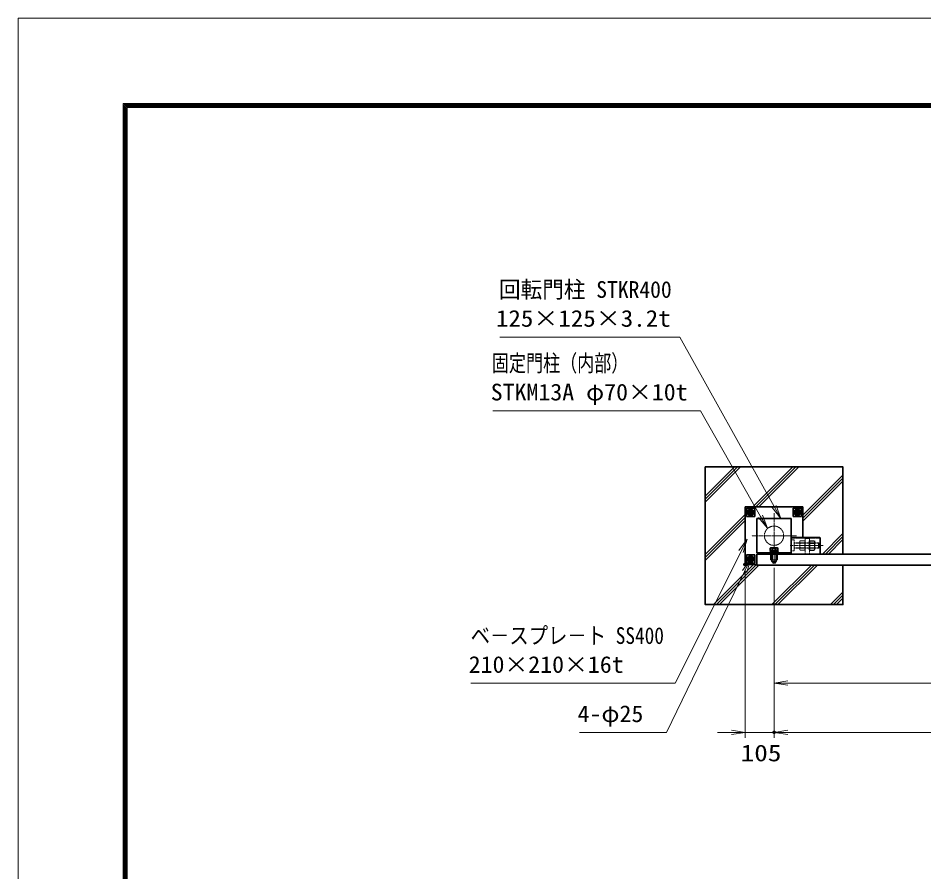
# Model space of a CAD drawing. Units: millimetres at full size; details may follow other scales. Extents: x -5940 to 5940, y -4200 to 4200.
# Drawn here: x -5940 to -2650, y 1100 to 4200 of the extents above; entities that cross this region are included whole.
import ezdxf
from ezdxf.enums import TextEntityAlignment as Align

# ---------------------------------------------------------------- set-up
doc = ezdxf.new("R2010")
doc.units = ezdxf.units.MM
doc.header["$LTSCALE"] = 20
doc.header["$PDMODE"] = 32
doc.header["$PDSIZE"] = 10
for name, pattern in [('DASHED', [7.5, 6, -1.5]), ('USER1', [18, 12, -1.5, 3, -1.5]), ('USER2', [9, 6, -0.75, 1.5, -0.75]), ('USER3', [3.75, 3, -0.75])]:
    doc.linetypes.add(name, pattern=pattern)
for name, color, linetype, lineweight in [('0-0_D-TTL', 7, 'Continuous', 18), ('0-1_外形線', 7, 'Continuous', 35), ('0-2_隠れ線', 140, 'DASHED', 18), ('0-3_軸線', 200, 'USER1', 15), ('0-6_寸法線', 4, 'Continuous', 18), ('0-7_0', 7, 'Continuous', 18), ('0-9_ねじ', 253, 'Continuous', 18), ('0-A_AM_0N', 7, 'Continuous', 50), ('0-B_AM_4N', 4, 'Continuous', 25), ('0-C_AM_7N', 6, 'USER2', 18), ('0-D_AM_3N', 140, 'USER3', 25), ('0-E_ハッチング', 253, 'Continuous', 13)]:
    doc.layers.add(name, color=color, linetype=linetype, lineweight=lineweight)
doc.layers.add('0-8_Defpoints', color=7, linetype='Continuous')
doc.styles.add('ＭＳ ゴシック', font='')
doc.styles.get('ＭＳ ゴシック').set_extended_font_data('MS Gothic')

# ---------------------------------------------------------------- blocks, each defined once
blk = doc.blocks.new('PROFSP004L9486')
at = {"layer": '0-1_外形線'}
for p, q in [((-16, 138.6), (-178.6, 138.6)), ((62, 160), (62, 0)), ((62, -160), (62, 0)), ((780, 160), (780, 0)), ((780, -160), (780, 0)), ((-16, -138.6), (-178.6, -138.6))]:
    blk.add_line(p, q, dxfattribs=at)
for points in [[(-200, 0), (-200, 240), (-178.6, 277.1), (-16, 277.1), (-16, 0)], [(-200, 0), (-200, -240), (-178.6, -277.1), (-16, -277.1), (-16, 0)], [(-16, 225), (0, 225), (0, 0)], [(-16, -225), (0, -225), (0, 0)], [(12, 160), (780, 160), (800, 140), (800, 0)], [(12, -160), (780, -160), (800, -140), (800, 0)]]:
    blk.add_lwpolyline(points, dxfattribs=at)
for centre, radius, start, end in [((-77.3, 207.8), 122.7, 145.61587, 214.38413), ((258.6, 0), 458.6, 162.41211, 197.58789), ((12, 172), 12, 180, 270), ((-77.3, -207.8), 122.7, 145.61587, 214.38413), ((12, -172), 12, 90, 180)]:
    blk.add_arc(centre, radius, start, end, dxfattribs=at)
at = {"layer": '0-3_軸線'}
blk.add_line((-240, 0), (840, 0), dxfattribs=at)
at = {"layer": '0-9_ねじ'}
for p, q in [((62, 140), (12, 160)), ((62, 140), (800, 140)), ((62, -140), (12, -160)), ((62, -140), (800, -140))]:
    blk.add_line(p, q, dxfattribs=at)
blk = doc.blocks.new('PROFSP004KSH16')
at = {"layer": '0-1_外形線'}
for p, q in [((0, 186), (0, 0)), ((0, 13.2), (99.4, 26.5)), ((0, -186), (0, 0)), ((0, -13.2), (99.4, 0)), ((11.4, 268), (11.4, 14.8)), ((88, 268), (88, 25)), ((99.4, 186), (99.4, 0)), ((99.4, -186), (99.4, 0)), ((11.4, -268), (11.4, -11.7)), ((88, -268), (88, -1.5))]:
    blk.add_line(p, q, dxfattribs=at)
for points in [[(49.7, 268), (11.4, 268), (3.4, 260), (0, 186)], [(99.4, 186), (96, 260), (88, 268), (49.7, 268)], [(49.7, -268), (11.4, -268), (3.4, -260), (0, -186)], [(99.4, -186), (96, -260), (88, -268), (49.7, -268)]]:
    blk.add_lwpolyline(points, dxfattribs=at)
blk = doc.blocks.new('PROFSP004K8916')
at = {"layer": '0-1_外形線'}
blk.add_lwpolyline([(0, -300), (60, -300), (60, 300), (0, 300)], close=True, dxfattribs=at)
blk = doc.blocks.new('U13')
at = {"layer": '0-A_AM_0N'}
blk.add_lwpolyline([(-1880, 1596.1), (-1700, 1492.2), (-1520, 1596.1), (-1520, 1803.9), (-1700, 1907.8), (-1880, 1803.9)], close=True, dxfattribs=at)
for radius in [180, 101.1]:
    blk.add_circle((-1700, 1700), radius, dxfattribs=at)
at = {"layer": '0-B_AM_4N'}
blk.add_arc((-1700, 1700), 120, 260, 170, dxfattribs=at)
at = {"layer": '0-C_AM_7N'}
for p, q in [((-1928.6, 1700), (-1471.4, 1700)), ((-1700, 1928.6), (-1700, 1471.4))]:
    blk.add_line(p, q, dxfattribs=at)
blk = doc.blocks.new('U14')
at = {"layer": '0-A_AM_0N'}
blk.add_lwpolyline([(1520, 1596.1), (1700, 1492.2), (1880, 1596.1), (1880, 1803.9), (1700, 1907.8), (1520, 1803.9)], close=True, dxfattribs=at)
for radius in [180, 101.1]:
    blk.add_circle((1700, 1700), radius, dxfattribs=at)
at = {"layer": '0-B_AM_4N'}
blk.add_arc((1700, 1700), 120, 260, 170, dxfattribs=at)
at = {"layer": '0-C_AM_7N'}
for p, q in [((1471.4, 1700), (1928.6, 1700)), ((1700, 1928.6), (1700, 1471.4))]:
    blk.add_line(p, q, dxfattribs=at)
blk = doc.blocks.new('U15')
at = {"layer": '0-A_AM_0N'}
blk.add_lwpolyline([(1520, -1803.9), (1700, -1907.8), (1880, -1803.9), (1880, -1596.1), (1700, -1492.2), (1520, -1596.1)], close=True, dxfattribs=at)
for radius in [180, 101.1]:
    blk.add_circle((1700, -1700), radius, dxfattribs=at)
at = {"layer": '0-B_AM_4N'}
blk.add_arc((1700, -1700), 120, 260, 170, dxfattribs=at)
at = {"layer": '0-C_AM_7N'}
for p, q in [((1471.4, -1700), (1928.6, -1700)), ((1700, -1471.4), (1700, -1928.6))]:
    blk.add_line(p, q, dxfattribs=at)
blk = doc.blocks.new('A$C349E2BCA')
at = {"layer": '0-1_外形線'}
for p, q in [((1355.1, 581.1), (-744.9, 581.1)), ((-744.9, 581.1), (-744.9, -588.9)), ((-714.9, -618.9), (1355.1, -618.9))]:
    blk.add_line(p, q, dxfattribs=at)
blk.add_lwpolyline([(1355.1, -618.9), (1355.1, 581.1), (-744.9, 581.1)], dxfattribs=at)
blk.add_arc((-714.9, -588.9), 30, 180, 270, dxfattribs=at)
at = {"layer": '0-2_隠れ線'}
for p, q in [((-714.9, 581.1), (-714.9, -588.9)), ((-714.9, -588.9), (1355.1, -588.9))]:
    blk.add_line(p, q, dxfattribs=at)
blk = doc.blocks.new('U16')
at = {"layer": '0-D_AM_3N'}
for p, q in [((-1673.2, 346.5), (-1700, 300)), ((-1700, 300), (-1700, -300)), ((-1346.8, 346.5), (-1673.2, 346.5)), ((-1346.8, 173.3), (-1673.2, 173.3)), ((-1346.8, 346.5), (-1320, 300)), ((-1320, 300), (-1320, -300)), ((-1673.2, -346.5), (-1700, -300)), ((-1346.8, -173.3), (-1673.2, -173.3)), ((-1346.8, -346.5), (-1673.2, -346.5)), ((-1346.8, -346.5), (-1320, -300))]:
    blk.add_line(p, q, dxfattribs=at)
for centre, radius, start, end in [((-1546.8, 259.9), 153.2, 154.43847, 214.43847), ((-1127.6, 0), 572.4, 162.38303, 197.61697), ((-1473.2, 259.9), 153.2, 325.56153, 25.56153), ((-1892.4, 0), 572.4, 342.38303, 17.61697), ((-1546.8, -259.9), 153.2, 145.56153, 205.56153), ((-1473.2, -259.9), 153.2, 334.43847, 34.43847)]:
    blk.add_arc(centre, radius, start, end, dxfattribs=at)
blk = doc.blocks.new('U17')
at = {"layer": '0-2_隠れ線', "linetype": 'USER3'}
for p, q in [((-973.2, 346.5), (-1000, 300)), ((-1000, 300), (-1000, -300)), ((-646.8, 346.5), (-973.2, 346.5)), ((-646.8, 173.3), (-973.2, 173.3)), ((-646.8, 346.5), (-620, 300)), ((-620, 300), (-620, -300)), ((-973.2, -346.5), (-1000, -300)), ((-646.8, -173.3), (-973.2, -173.3)), ((-646.8, -346.5), (-973.2, -346.5)), ((-646.8, -346.5), (-620, -300))]:
    blk.add_line(p, q, dxfattribs=at)
for centre, radius, start, end in [((-846.8, 259.9), 153.2, 154.43847, 214.43847), ((-427.6, 0), 572.4, 162.38303, 197.61697), ((-773.2, 259.9), 153.2, 325.56153, 25.56153), ((-1192.4, 0), 572.4, 342.38303, 17.61697), ((-846.8, -259.9), 153.2, 145.56153, 205.56153), ((-773.2, -259.9), 153.2, 334.43847, 34.43847)]:
    blk.add_arc(centre, radius, start, end, dxfattribs=at)
blk = doc.blocks.new('dgdgagagd')
at = {"layer": '0-2_隠れ線'}
for p, q in [((-1975, 200), (-2000, 175)), ((-200, 175), (-2000, 175)), ((-2000, 175), (-2000, 0)), ((-1975, 200), (-1975, 0)), ((-200, 200), (-1975, 200)), ((-1975, -200), (-1975, 0)), ((-1320, 500), (-1320, -630)), ((-1320, 500), (-1000, 500)), ((-1000, 500), (-1000, -630)), ((-200, 400), (-200, -400)), ((0, 400), (-200, 400)), ((-200, -175), (-2000, -175)), ((-200, -400), (0, -400))]:
    blk.add_line(p, q, dxfattribs=at)
blk.add_lwpolyline([(-200, -200), (-1975, -200), (-2000, -175), (-2000, 0)], dxfattribs=at)
at = {"layer": '0-3_軸線'}
blk.add_line((89.7, 0), (-2340.3, 0), dxfattribs=at)
at = {"layer": '0-2_隠れ線'}
blk.add_blockref('U17', (0, 0), dxfattribs=at)
at = {"layer": '0-D_AM_3N'}
blk.add_blockref('U16', (0, 0), dxfattribs=at)
blk = doc.blocks.new('fffjgkkhk')
at = {"layer": '0-1_外形線'}
for p, q in [((2100, 2100), (-2100, 2100)), ((-2100, 2100), (-2100, -140)), ((1250, 1250), (-1250, 1250)), ((-1250, 1250), (-1250, -1250)), ((1250, -1250), (1250, 1250)), ((-1250, -1250), (1250, -1250)), ((-360, -1340), (-360, -1250)), ((360, -1340), (360, -1250))]:
    blk.add_line(p, q, dxfattribs=at)
for points in [[(-2000, 1400), (-1400, 1400), (-1400, 2000), (-2000, 2000)], [(1400, 1400), (2000, 1400), (2000, 2000), (1400, 2000)], [(1400, -2000), (2000, -2000), (2000, -1400), (1400, -1400)]]:
    blk.add_lwpolyline(points, close=True, dxfattribs=at)
blk.add_lwpolyline([(2100, 2100), (2100, -2100), (1250, -2100)], dxfattribs=at)
at = {"layer": '0-2_隠れ線'}
for p, q in [((-160, -1750), (-160, -1250)), ((-120, -1750), (-120, -1250)), ((120, -1750), (120, -1250)), ((160, -1750), (160, -1250)), ((260, -1750), (260, -1340))]:
    blk.add_line(p, q, dxfattribs=at)
blk.add_lwpolyline([(260, -1750), (-260, -1750), (-260, -1340)], dxfattribs=at)
for centre, radius in [((-1700, 1700), 250), ((1700, 1700), 250), ((0, 0), 700), ((1700, -1700), 250)]:
    blk.add_circle(centre, radius, dxfattribs=at)
at = {"layer": '0-3_軸線'}
for p, q in [((0, 1642.4), (0, -1642.4)), ((-1623.7, 0), (1623.7, 0))]:
    blk.add_line(p, q, dxfattribs=at)
at = {"layer": '0-1_外形線'}
blk.add_blockref('dgdgagagd', (-1250, -710), dxfattribs=at)
at = {"layer": '0-1_外形線', "xscale": -1, "rotation": 180}
blk.add_blockref('A$C349E2BCA', (-2605.1, -758.9), dxfattribs=at)
at = {"layer": '0-7_0'}
for name, p, rotation in [('PROFSP004K8916', (0, -1250), 90), ('PROFSP004L9486', (0, -1090.6), 270), ('PROFSP004KSH16', (0, -1190), 90)]:
    blk.add_blockref(name, p, dxfattribs=dict(at, rotation=rotation))
at = {"layer": '0-A_AM_0N'}
for name in ['U13', 'U14', 'U15']:
    blk.add_blockref(name, (0, 0), dxfattribs=at)
blk = doc.blocks.new('_Open')
at = {"layer": '0-7_0'}
blk.add_line((-20, 3.333), (0, 0), dxfattribs=at)
blk.add_lwpolyline([(-20, -3.333), (0, 0), (-20, 0)], dxfattribs=at)
blk = doc.blocks.new('S19')
at = {"layer": '0-6_寸法線'}
for points in [[(-14408326.1, 57537256.4), (-14395258.1, 57537256.4), (-14388406.7, 57524963.8), (-14387919.9, 57524090.3)], [(-14388552.3, 57524882.6), (-14387919.9, 57524090.3), (-14388261.1, 57525044.9)]]:
    blk.add_lwpolyline(points, dxfattribs=at)
at = {"layer": '0-6_寸法線', "color": 254, "style": 'ＭＳ ゴシック'}
for s, width, p in [('回転門柱 STKR400', 0.95, (-14408389.8, 57539753.3)), ('125×125×3.2t', 1.1, (-14408614.1, 57537653.3))]:
    blk.add_text(s, height=1212, dxfattribs=dict(at, width=width)).set_placement(p, align=Align.BOTTOM_LEFT)
blk = doc.blocks.new('S20')
at = {"layer": '0-6_寸法線'}
for points in [[(-14408845, 57531905.6), (-14393761, 57531905.6), (-14389382.1, 57524246.3), (-14388885.8, 57523378.2)], [(-14389526.8, 57524163.6), (-14388885.8, 57523378.2), (-14389237.4, 57524329)]]:
    blk.add_lwpolyline(points, dxfattribs=at)
at = {"layer": '0-6_寸法線', "color": 254, "style": 'ＭＳ ゴシック'}
for s, width, p in [('固定門柱（内部）', 0.75, (-14408908.7, 57534402.4)), ('STKM13A φ70×10t', 1.05, (-14408989, 57532302.4))]:
    blk.add_text(s, height=1212, dxfattribs=dict(at, width=width)).set_placement(p, align=Align.BOTTOM_LEFT)
blk = doc.blocks.new('S21')
at = {"layer": '0-6_寸法線'}
for points in [[(-14410445.6, 57512119.8), (-14395601.6, 57512119.8), (-14390806.4, 57521686.3), (-14390358.3, 57522580.3)], [(-14390657.4, 57521611.6), (-14390358.3, 57522580.3), (-14390955.4, 57521761)]]:
    blk.add_lwpolyline(points, dxfattribs=at)
at = {"layer": '0-6_寸法線', "color": 254, "style": 'ＭＳ ゴシック'}
for s, width, p in [('ベ－スプレ－ト SS400', 0.85, (-14410445.6, 57514616.6)), ('210×210×16t', 1.05, (-14410589.6, 57512516.6))]:
    blk.add_text(s, height=1212, dxfattribs=dict(at, width=width)).set_placement(p, align=Align.BOTTOM_LEFT)
blk = doc.blocks.new('S22')
at = {"layer": '0-6_寸法線'}
for points in [[(-14402536, 57508544), (-14396226.4, 57508544), (-14390542.7, 57520240.8), (-14390105.7, 57521140.3)], [(-14390392.8, 57520168), (-14390105.7, 57521140.3), (-14390692.6, 57520313.7)]]:
    blk.add_lwpolyline(points, dxfattribs=at)
at = {"layer": '0-6_寸法線', "color": 254, "style": 'ＭＳ ゴシック', "width": 1.05}
blk.add_text('4-φ25', height=1212, dxfattribs=at).set_placement((-14402680, 57508940.8), align=Align.BOTTOM_LEFT)

msp = doc.modelspace()

# ---------------------------------------------------------------- linework, layer by layer
at = {"layer": '0-0_D-TTL'}
for points in [[(-5940, -4200), (5940, -4200), (5940, 4200), (-5940, 4200)], [(-5558.14, 3889.71), (5558.14, 3889.71), (5558.14, -3888.86), (-5558.14, -3888.86)], [(-5554.61, 3886.18), (5554.61, 3886.18), (5554.61, -3885.32), (-5554.61, -3885.32)], [(-5551.07, 3882.64), (5551.07, 3882.64), (5551.07, -3881.79), (-5551.07, -3881.79)], [(-5547.54, 3879.11), (5547.54, 3879.11), (5547.54, -3878.25), (-5547.54, -3878.25)], [(-5544, 3875.57), (5544, 3875.57), (5544, -3874.71), (-5544, -3874.71)]]:
    msp.add_lwpolyline(points, close=True, dxfattribs=at)
at = {"layer": '0-1_外形線'}
msp.add_lwpolyline([(-2944.04, 2253.36), (-2944.04, 2570.36), (-3444.04, 2570.36), (-3444.04, 2070.36), (-2944.04, 2070.36), (-2944.04, 2213.36)], dxfattribs=at)
msp.add_lwpolyline([(-1696.54, 2253.36), (-3256.54, 2253.36), (-3256.54, 2213.36), (-1696.54, 2213.36)], close=True, dxfattribs=at)
at = {"layer": '0-6_寸法線'}
for p, q in [((-3299.04, 2195.36), (-3299.04, 1586.29)), ((-3194.04, 2203.83), (-3194.04, 1765.45)), ((-3194.04, 2203.83), (-3194.04, 1586.29)), ((-3194.04, 2203.83), (-3194.04, 1586.29)), ((-3194.04, 1785.45), (-1694.04, 1785.45)), ((-3349.04, 1606.29), (-3399.04, 1606.29)), ((-3299.04, 1606.29), (-3194.04, 1606.29)), ((-3194.04, 1606.29), (-194.04, 1606.29)), ((-3144.04, 1606.29), (-3094.04, 1606.29))]:
    msp.add_line(p, q, dxfattribs=at)
at = {"layer": '0-8_Defpoints'}
for p in [(-3299.04, 2215.36), (-3194.04, 2223.83), (-3194.04, 1606.29)]:
    msp.add_point(p, dxfattribs=at)
at = {"layer": '0-E_ハッチング'}
for p, q in [((-3444.04, 2464.24), (-3337.92, 2570.36)), ((-3444.04, 2453.37), (-3327.04, 2570.36)), ((-3444.04, 2442.49), (-3316.17, 2570.36)), ((-3270.79, 2425.36), (-3125.79, 2570.36)), ((-3259.91, 2425.36), (-3114.91, 2570.36)), ((-3249.04, 2425.36), (-3104.04, 2570.36)), ((-3089.04, 2394.98), (-2944.04, 2539.98)), ((-3089.04, 2384.1), (-2944.04, 2529.1)), ((-3089.04, 2373.23), (-2944.04, 2518.23)), ((-3444.04, 2252.11), (-3299.04, 2397.11)), ((-3444.04, 2241.24), (-3299.04, 2386.24)), ((-3444.04, 2230.36), (-3299.04, 2375.36)), ((-3018.52, 2253.36), (-2944.04, 2327.85)), ((-3007.65, 2253.36), (-2944.04, 2316.97)), ((-2996.77, 2253.36), (-2944.04, 2306.1)), ((-3413.66, 2070.36), (-3268.66, 2215.36)), ((-3402.78, 2070.36), (-3257.78, 2215.36)), ((-3391.91, 2070.36), (-3248.91, 2213.36)), ((-3201.52, 2070.36), (-3058.52, 2213.36)), ((-3190.65, 2070.36), (-3047.65, 2213.36)), ((-3179.77, 2070.36), (-3036.77, 2213.36)), ((-2989.39, 2070.36), (-2944.04, 2115.71)), ((-2978.52, 2070.36), (-2944.04, 2104.84)), ((-2967.64, 2070.36), (-2944.04, 2093.96))]:
    msp.add_line(p, q, dxfattribs=at)

# ---------------------------------------------------------------- block references
at = {"layer": '0-1_外形線', "xscale": -0.05, "yscale": 0.05}
msp.add_blockref('fffjgkkhk', (-3194.04, 2320.36), dxfattribs=at)
at = {"layer": '0-6_寸法線'}
for name, p, xscale, yscale in [('S19', (716226.25, -2873821.65), 0.05, 0.05), ('S20', (716226.25, -2873821.65), 0.05, 0.05), ('S21', (716226.25, -2873821.65), 0.05, 0.05), ('S22', (716226.25, -2873821.65), 0.05, 0.05), ('_Open', (-3299.04, 1606.29), 2.5, 2.5)]:
    msp.add_blockref(name, p, dxfattribs=dict(at, xscale=xscale, yscale=yscale))
at = {"layer": '0-6_寸法線', "xscale": 2.5, "yscale": 2.5, "rotation": 180}
for p in [(-3194.04, 1785.45), (-3194.04, 1606.29), (-3194.04, 1606.29)]:
    msp.add_blockref('_Open', p, dxfattribs=at)

# ---------------------------------------------------------------- texts
at = {"layer": '0-6_寸法線', "color": 254, "style": 'ＭＳ ゴシック', "width": 1.2}
msp.add_text('105', height=60.56, dxfattribs=at).set_placement((-3315.42, 1482.89), align=Align.BOTTOM_LEFT)

doc.saveas('drawing.dxf')
